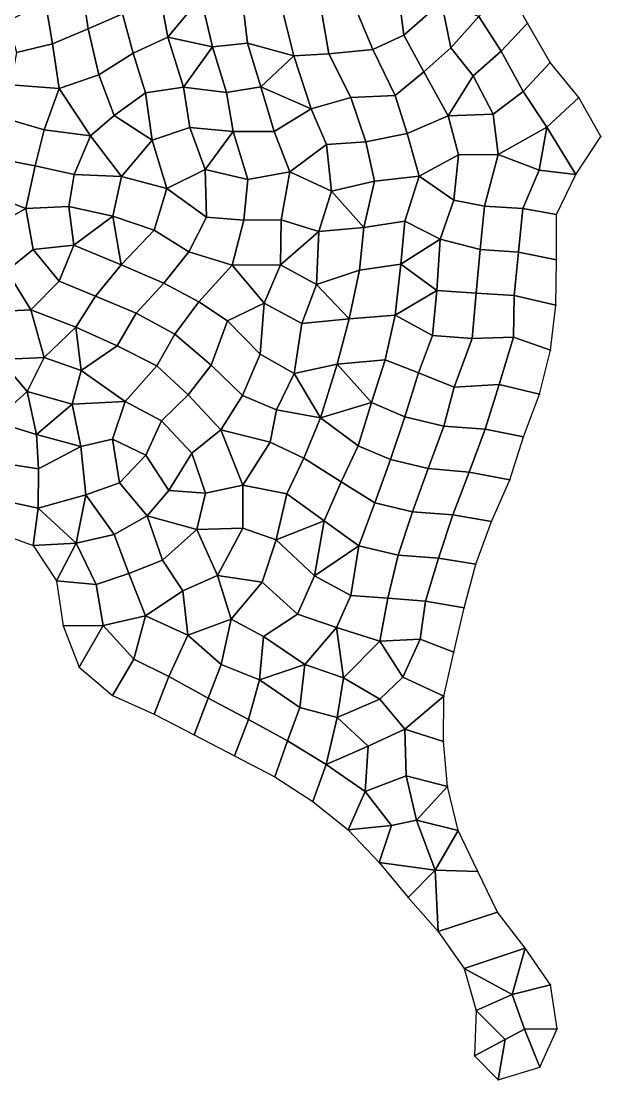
# Model space of a CAD drawing. Extents: x 727294 to 731543, y 8575035 to 8579824.
# Drawn here: x 730538.9 to 730794.3, y 8578316 to 8578782.5 of the extents above; entities that cross this region are included whole.
import ezdxf

# ---------------------------------------------------------------- set-up
doc = ezdxf.new("R2010")
doc.units = 0
for name, color, linetype in [('MESH_BOUND', 25, 'CONTINUOUS'), ('MESH_ELEMS', 250, 'CONTINUOUS'), ('MESH_NODES', 18, 'CONTINUOUS')]:
    doc.layers.add(name, color=color, linetype=linetype)

msp = doc.modelspace()

# ---------------------------------------------------------------- linework, layer by layer
at = {"layer": 'MESH_BOUND', "color": 25}
for points in [[(730761.97, 8578781.69, 38.17), (730752.27, 8578799.15, 38.17)], [(730771.99, 8578764.38, 38.17), (730761.97, 8578781.69, 38.17)], [(730784.67, 8578748.92, 38.17), (730771.99, 8578764.38, 38.17)], [(730794.33, 8578731.69, 38.17), (730784.67, 8578748.92, 38.17)], [(730783.38, 8578714.95, 38.17), (730794.33, 8578731.69, 38.17)], [(730774.76, 8578697.31, 38.17), (730783.38, 8578714.95, 38.17)], [(730774.76, 8578677.31, 38.17), (730774.76, 8578697.31, 38.17)], [(730774.46, 8578657.32, 38.17), (730774.76, 8578677.31, 38.17)], [(730772.11, 8578637.48, 38.17), (730774.46, 8578657.32, 38.17)], [(730767.24, 8578618.11, 38.17), (730772.11, 8578637.48, 38.17)], [(730760.29, 8578599.36, 38.17), (730767.24, 8578618.11, 38.17)], [(730754.2, 8578580.34, 38.17), (730760.29, 8578599.36, 38.17)], [(730746.17, 8578562.03, 38.17), (730754.2, 8578580.34, 38.17)], [(730739.27, 8578543.27, 38.17), (730746.17, 8578562.03, 38.17)], [(730525.99, 8578558.12, 38.17), (730544.24, 8578551.48, 38.17)], [(730544.24, 8578551.48, 38.17), (730554.48, 8578535.88, 38.17)], [(730734.16, 8578523.94, 38.17), (730739.27, 8578543.27, 38.17)], [(730554.48, 8578535.88, 38.17), (730557.45, 8578516.11, 38.17)], [(730729.57, 8578504.47, 38.17), (730734.16, 8578523.94, 38.17)], [(730557.45, 8578516.11, 38.17), (730564.48, 8578497.9, 38.17)], [(730725.08, 8578485.07, 38.17), (730729.57, 8578504.47, 38.17)], [(730564.48, 8578497.9, 38.17), (730579.19, 8578485.39, 38.17)], [(730579.19, 8578485.39, 38.17), (730597.43, 8578477.19, 38.17)], [(730725.02, 8578465.08, 38.17), (730725.08, 8578485.07, 38.17)], [(730597.43, 8578477.19, 38.17), (730615.17, 8578467.98, 38.17)], [(730615.17, 8578467.98, 38.17), (730632.89, 8578458.74, 38.17)], [(730726.7, 8578445.18, 38.12), (730725.02, 8578465.08, 38.17)], [(730632.89, 8578458.74, 38.17), (730650.65, 8578449.57, 38.03)], [(730650.65, 8578449.57, 38.03), (730667.36, 8578438.65, 34.98)], [(730731.49, 8578425.86, 37.8), (730726.7, 8578445.18, 38.12)], [(730667.36, 8578438.65, 34.98), (730682.97, 8578426.17, 34.95)], [(730682.97, 8578426.17, 34.95), (730696.66, 8578411.74, 35.69)], [(730740.06, 8578407.79, 37.83), (730731.49, 8578425.86, 37.8)], [(730696.66, 8578411.74, 35.69), (730709.43, 8578396.38, 36)], [(730748.83, 8578389.9, 38.17), (730740.06, 8578407.79, 37.83)], [(730709.43, 8578396.38, 36), (730722.65, 8578381.39, 36.41)], [(730760.94, 8578374, 38.17), (730748.83, 8578389.9, 38.17)], [(730722.65, 8578381.39, 36.41), (730734.05, 8578365.05, 38.17)], [(730772.15, 8578357.81, 38.17), (730760.94, 8578374, 38.17)], [(730734.05, 8578365.05, 38.17), (730739.38, 8578346.45, 38.17)], [(730775.11, 8578338.46, 38.17), (730772.15, 8578357.81, 38.17)], [(730739.38, 8578346.45, 38.17), (730738.69, 8578326.48, 38.17)], [(730767.38, 8578321.48, 38.17), (730775.11, 8578338.46, 38.17)], [(730738.69, 8578326.48, 38.17), (730749.09, 8578315.96, 38.17)], [(730749.09, 8578315.96, 38.17), (730767.38, 8578321.48, 38.17)]]:
    msp.add_polyline3d(points, dxfattribs=at)
at = {"layer": 'MESH_ELEMS', "color": 179}
for points in [[(730583.48, 8578785.84, 29.33), (730581.5, 8578805.96, 29.34), (730565.31, 8578799.64, 29.03), (730568.43, 8578779.11, 28.85)], [(730568.43, 8578779.11, 28.85), (730565.31, 8578799.64, 29.03), (730549.67, 8578790.74, 28.88), (730552.69, 8578772.57, 28.86)], [(730761.97, 8578781.69, 38.17), (730752.27, 8578799.15, 38.17), (730740.56, 8578784.6, 36.74), (730750.38, 8578769.33, 38.17)], [(730583.48, 8578785.84, 29.33), (730588.27, 8578768.51, 30.44), (730603.5, 8578775.52, 30.95), (730599.65, 8578795.91, 30.54)], [(730603.5, 8578775.52, 30.95), (730618.12, 8578793.2, 30.61), (730599.65, 8578795.91, 30.54), (730603.5, 8578775.52, 30.95)], [(730707.56, 8578776.31, 33.59), (730704.9, 8578796.66, 32.81), (730686.99, 8578786.47, 32.39), (730693.85, 8578770.05, 33.34)], [(730707.56, 8578776.31, 33.59), (730724.15, 8578790.9, 33.32), (730704.9, 8578796.66, 32.81), (730707.56, 8578776.31, 33.59)], [(730536.87, 8578768.81, 28.89), (730552.69, 8578772.57, 28.86), (730549.67, 8578790.74, 28.88), (730533.04, 8578782.55, 28.87)], [(730603.5, 8578775.52, 30.95), (730623.21, 8578771.29, 31.17), (730618.12, 8578793.2, 30.61), (730603.5, 8578775.52, 30.95)], [(730623.21, 8578771.29, 31.17), (730638.56, 8578772.84, 31.27), (730636.6, 8578790.25, 31.16), (730618.12, 8578793.2, 30.61)], [(730638.56, 8578772.84, 31.27), (730659.06, 8578767.31, 32.31), (730653.9, 8578787.9, 31.83), (730636.6, 8578790.25, 31.16)], [(730728.25, 8578770.86, 34.4), (730724.15, 8578790.9, 33.32), (730707.56, 8578776.31, 33.59), (730716.39, 8578760.24, 35.76)], [(730728.25, 8578770.86, 34.4), (730740.56, 8578784.6, 36.74), (730724.15, 8578790.9, 33.32), (730728.25, 8578770.86, 34.4)], [(730588.27, 8578768.51, 30.44), (730583.48, 8578785.84, 29.33), (730568.43, 8578779.11, 28.85), (730573.07, 8578758.87, 29.07)], [(730659.06, 8578767.31, 32.31), (730674.51, 8578768.17, 32.45), (730671.33, 8578786.09, 32.17), (730653.9, 8578787.9, 31.83)], [(730674.51, 8578768.17, 32.45), (730693.85, 8578770.05, 33.34), (730686.99, 8578786.47, 32.39), (730671.33, 8578786.09, 32.17)], [(730728.25, 8578770.86, 34.4), (730738.1, 8578758.42, 35.53), (730750.38, 8578769.33, 38.17), (730740.56, 8578784.6, 36.74)], [(730750.38, 8578769.33, 38.17), (730760.09, 8578751.55, 38.17), (730771.99, 8578764.38, 38.17), (730761.97, 8578781.69, 38.17)], [(730573.07, 8578758.87, 29.07), (730568.43, 8578779.11, 28.85), (730552.69, 8578772.57, 28.86), (730555.67, 8578752.93, 28.97)], [(730610.39, 8578753.53, 30.81), (730603.5, 8578775.52, 30.95), (730588.27, 8578768.51, 30.44), (730593.69, 8578750.96, 30.74)], [(730623.21, 8578771.29, 31.17), (730603.5, 8578775.52, 30.95), (730610.39, 8578753.53, 30.81), (730623.21, 8578771.29, 31.17)], [(730716.39, 8578760.24, 35.76), (730707.56, 8578776.31, 33.59), (730693.85, 8578770.05, 33.34), (730703.73, 8578749.82, 36.3)], [(730534.18, 8578754.44, 29.03), (730555.67, 8578752.93, 28.97), (730552.69, 8578772.57, 28.86), (730536.87, 8578768.81, 28.89)], [(730623.21, 8578771.29, 31.17), (730610.39, 8578753.53, 30.81), (730629.31, 8578751.12, 31.37), (730623.21, 8578771.29, 31.17)], [(730629.31, 8578751.12, 31.37), (730644.5, 8578753.6, 31.81), (730638.56, 8578772.84, 31.27), (730623.21, 8578771.29, 31.17)], [(730638.56, 8578772.84, 31.27), (730644.5, 8578753.6, 31.81), (730659.06, 8578767.31, 32.31), (730638.56, 8578772.84, 31.27)], [(730738.1, 8578758.42, 35.53), (730728.25, 8578770.86, 34.4), (730716.39, 8578760.24, 35.76), (730727.07, 8578740.85, 35.3)], [(730593.69, 8578750.96, 30.74), (730588.27, 8578768.51, 30.44), (730573.07, 8578758.87, 29.07), (730579.82, 8578741.03, 30.42)], [(730644.5, 8578753.6, 31.81), (730666.65, 8578743.93, 32.56), (730659.06, 8578767.31, 32.31), (730644.5, 8578753.6, 31.81)], [(730674.51, 8578768.17, 32.45), (730659.06, 8578767.31, 32.31), (730666.65, 8578743.93, 32.56), (730684.2, 8578748.86, 33.03)], [(730693.85, 8578770.05, 33.34), (730674.51, 8578768.17, 32.45), (730684.2, 8578748.86, 33.03), (730703.73, 8578749.82, 36.3)], [(730738.1, 8578758.42, 35.53), (730746.82, 8578741.49, 35.38), (730760.09, 8578751.55, 38.17), (730750.38, 8578769.33, 38.17)], [(730784.67, 8578748.92, 38.17), (730771.99, 8578764.38, 38.17), (730760.09, 8578751.55, 38.17), (730770.55, 8578735.89, 38.17)], [(730579.82, 8578741.03, 30.42), (730573.07, 8578758.87, 29.07), (730555.67, 8578752.93, 28.97), (730569.4, 8578732.06, 29.65)], [(730727.07, 8578740.85, 35.3), (730716.39, 8578760.24, 35.76), (730703.73, 8578749.82, 36.3), (730708.98, 8578733.1, 36.35)], [(730738.1, 8578758.42, 35.53), (730727.07, 8578740.85, 35.3), (730746.82, 8578741.49, 35.38), (730738.1, 8578758.42, 35.53)], [(730549.07, 8578734.63, 29.07), (730555.67, 8578752.93, 28.97), (730534.18, 8578754.44, 29.03), (730533.07, 8578739.39, 29.07)], [(730549.07, 8578734.63, 29.07), (730569.4, 8578732.06, 29.65), (730555.67, 8578752.93, 28.97), (730549.07, 8578734.63, 29.07)], [(730613.17, 8578735.73, 31.11), (730610.39, 8578753.53, 30.81), (730593.69, 8578750.96, 30.74), (730596.62, 8578730.03, 30.87)], [(730613.17, 8578735.73, 31.11), (730632.36, 8578733.94, 31.27), (730629.31, 8578751.12, 31.37), (730610.39, 8578753.53, 30.81)], [(730644.5, 8578753.6, 31.81), (730629.31, 8578751.12, 31.37), (730632.36, 8578733.94, 31.27), (730650.31, 8578733.87, 32.44)], [(730650.31, 8578733.87, 32.44), (730666.65, 8578743.93, 32.56), (730644.5, 8578753.6, 31.81), (730650.31, 8578733.87, 32.44)], [(730593.69, 8578750.96, 30.74), (730579.82, 8578741.03, 30.42), (730596.62, 8578730.03, 30.87), (730593.69, 8578750.96, 30.74)], [(730684.2, 8578748.86, 33.03), (730666.65, 8578743.93, 32.56), (730673.37, 8578728.19, 32.8), (730690.7, 8578729.36, 33.83)], [(730690.7, 8578729.36, 33.83), (730708.98, 8578733.1, 36.35), (730703.73, 8578749.82, 36.3), (730684.2, 8578748.86, 33.03)], [(730746.82, 8578741.49, 35.38), (730749.07, 8578723.83, 37.69), (730770.55, 8578735.89, 38.17), (730760.09, 8578751.55, 38.17)], [(730794.33, 8578731.69, 38.17), (730784.67, 8578748.92, 38.17), (730770.55, 8578735.89, 38.17), (730783.38, 8578714.95, 38.17)], [(730673.37, 8578728.19, 32.8), (730666.65, 8578743.93, 32.56), (730650.31, 8578733.87, 32.44), (730657.33, 8578716.15, 32.39)], [(730545.08, 8578718.85, 29.09), (730549.07, 8578734.63, 29.07), (730533.07, 8578739.39, 29.07), (730527.96, 8578722, 29.07)], [(730583.14, 8578714.09, 30.16), (730596.62, 8578730.03, 30.87), (730579.82, 8578741.03, 30.42), (730569.4, 8578732.06, 29.65)], [(730731.56, 8578723.61, 36.21), (730727.07, 8578740.85, 35.3), (730708.98, 8578733.1, 36.35), (730714.26, 8578714.19, 36.29)], [(730731.56, 8578723.61, 36.21), (730749.07, 8578723.83, 37.69), (730746.82, 8578741.49, 35.38), (730727.07, 8578740.85, 35.3)], [(730545.08, 8578718.85, 29.09), (730562.3, 8578714.95, 29.66), (730569.4, 8578732.06, 29.65), (730549.07, 8578734.63, 29.07)], [(730596.62, 8578730.03, 30.87), (730603.11, 8578708.8, 31.03), (730620.03, 8578717.12, 31.27), (730613.17, 8578735.73, 31.11)], [(730620.03, 8578717.12, 31.27), (730632.36, 8578733.94, 31.27), (730613.17, 8578735.73, 31.11), (730620.03, 8578717.12, 31.27)], [(730620.03, 8578717.12, 31.27), (730638.72, 8578712.7, 31.99), (730632.36, 8578733.94, 31.27), (730620.03, 8578717.12, 31.27)], [(730638.72, 8578712.7, 31.99), (730657.33, 8578716.15, 32.39), (730650.31, 8578733.87, 32.44), (730632.36, 8578733.94, 31.27)], [(730714.26, 8578714.19, 36.29), (730708.98, 8578733.1, 36.35), (730690.7, 8578729.36, 33.83), (730694.52, 8578711.96, 35.71)], [(730749.07, 8578723.83, 37.69), (730767.19, 8578716.84, 38.17), (730770.55, 8578735.89, 38.17), (730749.07, 8578723.83, 37.69)], [(730767.19, 8578716.84, 38.17), (730783.38, 8578714.95, 38.17), (730770.55, 8578735.89, 38.17), (730767.19, 8578716.84, 38.17)], [(730569.4, 8578732.06, 29.65), (730562.3, 8578714.95, 29.66), (730583.14, 8578714.09, 30.16), (730569.4, 8578732.06, 29.65)], [(730596.62, 8578730.03, 30.87), (730583.14, 8578714.09, 30.16), (730603.11, 8578708.8, 31.03), (730596.62, 8578730.03, 30.87)], [(730675.69, 8578707.63, 32.98), (730694.52, 8578711.96, 35.71), (730690.7, 8578729.36, 33.83), (730673.37, 8578728.19, 32.8)], [(730675.69, 8578707.63, 32.98), (730673.37, 8578728.19, 32.8), (730657.33, 8578716.15, 32.39), (730675.69, 8578707.63, 32.98)], [(730729.51, 8578703.68, 36.12), (730731.56, 8578723.61, 36.21), (730714.26, 8578714.19, 36.29), (730729.51, 8578703.68, 36.12)], [(730743.06, 8578701, 37.08), (730749.07, 8578723.83, 37.69), (730731.56, 8578723.61, 36.21), (730729.51, 8578703.68, 36.12)], [(730760.02, 8578699.92, 38.17), (730767.19, 8578716.84, 38.17), (730749.07, 8578723.83, 37.69), (730743.06, 8578701, 37.08)], [(730540.91, 8578699.97, 29.27), (730545.08, 8578718.85, 29.09), (730527.96, 8578722, 29.07), (730519.78, 8578708.12, 29.16)], [(730559.96, 8578700.92, 29.51), (730562.3, 8578714.95, 29.66), (730545.08, 8578718.85, 29.09), (730540.91, 8578699.97, 29.27)], [(730579.35, 8578696.68, 29.83), (730583.14, 8578714.09, 30.16), (730562.3, 8578714.95, 29.66), (730559.96, 8578700.92, 29.51)], [(730603.11, 8578708.8, 31.03), (730620.57, 8578696.17, 31.28), (730620.03, 8578717.12, 31.27), (730603.11, 8578708.8, 31.03)], [(730620.57, 8578696.17, 31.28), (730636.98, 8578694.79, 32.07), (730638.72, 8578712.7, 31.99), (730620.03, 8578717.12, 31.27)], [(730653.45, 8578695.06, 32.27), (730657.33, 8578716.15, 32.39), (730638.72, 8578712.7, 31.99), (730636.98, 8578694.79, 32.07)], [(730653.45, 8578695.06, 32.27), (730670.02, 8578689.79, 32.78), (730675.69, 8578707.63, 32.98), (730657.33, 8578716.15, 32.39)], [(730774.76, 8578697.31, 38.17), (730783.38, 8578714.95, 38.17), (730767.19, 8578716.84, 38.17), (730760.02, 8578699.92, 38.17)], [(730597.47, 8578690.39, 31.19), (730603.11, 8578708.8, 31.03), (730583.14, 8578714.09, 30.16), (730579.35, 8578696.68, 29.83)], [(730694.52, 8578711.96, 35.71), (730675.69, 8578707.63, 32.98), (730689.94, 8578691.67, 33.64), (730694.52, 8578711.96, 35.71)], [(730708, 8578694.37, 35.68), (730714.26, 8578714.19, 36.29), (730694.52, 8578711.96, 35.71), (730689.94, 8578691.67, 33.64)], [(730708, 8578694.37, 35.68), (730723.46, 8578686.54, 36.11), (730729.51, 8578703.68, 36.12), (730714.26, 8578714.19, 36.29)], [(730540.91, 8578699.97, 29.27), (730519.78, 8578708.12, 29.16), (730521.2, 8578688.9, 28.75), (730540.91, 8578699.97, 29.27)], [(730597.47, 8578690.39, 31.19), (730612.73, 8578680.87, 31.26), (730620.57, 8578696.17, 31.28), (730603.11, 8578708.8, 31.03)], [(730689.94, 8578691.67, 33.64), (730675.69, 8578707.63, 32.98), (730670.02, 8578689.79, 32.78), (730689.94, 8578691.67, 33.64)], [(730559.96, 8578700.92, 29.51), (730540.91, 8578699.97, 29.27), (730544.21, 8578681.95, 29.27), (730562.08, 8578683.83, 29.55)], [(730579.35, 8578696.68, 29.83), (730559.96, 8578700.92, 29.51), (730562.08, 8578683.83, 29.55), (730579.35, 8578696.68, 29.83)], [(730741.17, 8578681.88, 36.83), (730743.06, 8578701, 37.08), (730729.51, 8578703.68, 36.12), (730723.46, 8578686.54, 36.11)], [(730758.08, 8578680.79, 38.17), (730760.02, 8578699.92, 38.17), (730743.06, 8578701, 37.08), (730741.17, 8578681.88, 36.83)], [(730544.21, 8578681.95, 29.27), (730540.91, 8578699.97, 29.27), (730521.2, 8578688.9, 28.75), (730532.5, 8578672.56, 29.26)], [(730562.08, 8578683.83, 29.55), (730582.98, 8578675.13, 30.83), (730579.35, 8578696.68, 29.83), (730562.08, 8578683.83, 29.55)], [(730579.35, 8578696.68, 29.83), (730582.98, 8578675.13, 30.83), (730597.47, 8578690.39, 31.19), (730579.35, 8578696.68, 29.83)], [(730631.88, 8578675.03, 32.06), (730636.98, 8578694.79, 32.07), (730620.57, 8578696.17, 31.28), (730612.73, 8578680.87, 31.26)], [(730774.76, 8578697.31, 38.17), (730760.02, 8578699.92, 38.17), (730758.08, 8578680.79, 38.17), (730774.76, 8578677.31, 38.17)], [(730653.23, 8578675.16, 32.16), (730653.45, 8578695.06, 32.27), (730636.98, 8578694.79, 32.07), (730631.88, 8578675.03, 32.06)], [(730653.45, 8578695.06, 32.27), (730653.23, 8578675.16, 32.16), (730670.02, 8578689.79, 32.78), (730653.45, 8578695.06, 32.27)], [(730688.02, 8578672.83, 33.34), (730689.94, 8578691.67, 33.64), (730670.02, 8578689.79, 32.78), (730668.98, 8578666.5, 32.67)], [(730706.19, 8578675.46, 35.83), (730708, 8578694.37, 35.68), (730689.94, 8578691.67, 33.64), (730688.02, 8578672.83, 33.34)], [(730706.19, 8578675.46, 35.83), (730723.46, 8578686.54, 36.11), (730708, 8578694.37, 35.68), (730706.19, 8578675.46, 35.83)], [(730601.79, 8578667.09, 31.18), (730612.73, 8578680.87, 31.26), (730597.47, 8578690.39, 31.19), (730582.98, 8578675.13, 30.83)], [(730670.02, 8578689.79, 32.78), (730653.23, 8578675.16, 32.16), (730668.98, 8578666.5, 32.67), (730670.02, 8578689.79, 32.78)], [(730723.46, 8578686.54, 36.11), (730706.19, 8578675.46, 35.83), (730722.06, 8578663.8, 35.97), (730723.46, 8578686.54, 36.11)], [(730722.06, 8578663.8, 35.97), (730739.36, 8578662.73, 36.43), (730741.17, 8578681.88, 36.83), (730723.46, 8578686.54, 36.11)], [(730555.68, 8578668.02, 29.66), (730544.21, 8578681.95, 29.27), (730532.5, 8578672.56, 29.26), (730543.11, 8578655.36, 29.56)], [(730562.08, 8578683.83, 29.55), (730544.21, 8578681.95, 29.27), (730555.68, 8578668.02, 29.66), (730562.08, 8578683.83, 29.55)], [(730562.08, 8578683.83, 29.55), (730555.68, 8578668.02, 29.66), (730571.7, 8578661.4, 30.36), (730582.98, 8578675.13, 30.83)], [(730756.19, 8578661.58, 38.17), (730758.08, 8578680.79, 38.17), (730741.17, 8578681.88, 36.83), (730739.36, 8578662.73, 36.43)], [(730612.73, 8578680.87, 31.26), (730601.79, 8578667.09, 31.18), (730617.19, 8578658.84, 31.68), (730631.88, 8578675.03, 32.06)], [(730756.19, 8578661.58, 38.17), (730774.46, 8578657.32, 38.17), (730774.76, 8578677.31, 38.17), (730758.08, 8578680.79, 38.17)], [(730532.5, 8578672.56, 29.26), (730519.35, 8578654.08, 29.29), (730543.11, 8578655.36, 29.56), (730532.5, 8578672.56, 29.26)], [(730589.62, 8578653.88, 30.52), (730601.79, 8578667.09, 31.18), (730582.98, 8578675.13, 30.83), (730571.7, 8578661.4, 30.36)], [(730629.87, 8578650.48, 32.06), (730645.91, 8578658.32, 32.24), (730631.88, 8578675.03, 32.06), (730617.19, 8578658.84, 31.68)], [(730653.23, 8578675.16, 32.16), (730631.88, 8578675.03, 32.06), (730645.91, 8578658.32, 32.24), (730653.23, 8578675.16, 32.16)], [(730645.91, 8578658.32, 32.24), (730662.62, 8578649.34, 32.39), (730668.98, 8578666.5, 32.67), (730653.23, 8578675.16, 32.16)], [(730688.02, 8578672.83, 33.34), (730668.98, 8578666.5, 32.67), (730683.5, 8578651.4, 35.22), (730688.02, 8578672.83, 33.34)], [(730703.64, 8578652.96, 35.9), (730706.19, 8578675.46, 35.83), (730688.02, 8578672.83, 33.34), (730683.5, 8578651.4, 35.22)], [(730706.19, 8578675.46, 35.83), (730703.64, 8578652.96, 35.9), (730722.06, 8578663.8, 35.97), (730706.19, 8578675.46, 35.83)], [(730562.92, 8578647.62, 29.71), (730571.7, 8578661.4, 30.36), (730555.68, 8578668.02, 29.66), (730543.11, 8578655.36, 29.56)], [(730606.59, 8578644.55, 31.37), (730617.19, 8578658.84, 31.68), (730601.79, 8578667.09, 31.18), (730589.62, 8578653.88, 30.52)], [(730668.98, 8578666.5, 32.67), (730662.62, 8578649.34, 32.39), (730683.5, 8578651.4, 35.22), (730668.98, 8578666.5, 32.67)], [(730722.06, 8578663.8, 35.97), (730703.64, 8578652.96, 35.9), (730720.17, 8578643.95, 35.75), (730722.06, 8578663.8, 35.97)], [(730720.17, 8578643.95, 35.75), (730737.57, 8578642.76, 37.88), (730739.36, 8578662.73, 36.43), (730722.06, 8578663.8, 35.97)], [(730581.26, 8578639.47, 30.37), (730589.62, 8578653.88, 30.52), (730571.7, 8578661.4, 30.36), (730562.92, 8578647.62, 29.71)], [(730622.6, 8578630.99, 31.77), (730629.87, 8578650.48, 32.06), (730617.19, 8578658.84, 31.68), (730606.59, 8578644.55, 31.37)], [(730644.28, 8578635.83, 32.35), (730645.91, 8578658.32, 32.24), (730629.87, 8578650.48, 32.06), (730644.28, 8578635.83, 32.35)], [(730662.62, 8578649.34, 32.39), (730645.91, 8578658.32, 32.24), (730644.28, 8578635.83, 32.35), (730659.15, 8578627.28, 32.93)], [(730755.87, 8578643.29, 38.17), (730756.19, 8578661.58, 38.17), (730739.36, 8578662.73, 36.43), (730737.57, 8578642.76, 37.88)], [(730774.46, 8578657.32, 38.17), (730756.19, 8578661.58, 38.17), (730755.87, 8578643.29, 38.17), (730772.11, 8578637.48, 38.17)], [(730529.63, 8578633.47, 29.59), (730548.98, 8578634.37, 29.74), (730543.11, 8578655.36, 29.56), (730519.35, 8578654.08, 29.29)], [(730562.92, 8578647.62, 29.71), (730543.11, 8578655.36, 29.56), (730548.98, 8578634.37, 29.74), (730562.92, 8578647.62, 29.71)], [(730589.62, 8578653.88, 30.52), (730581.26, 8578639.47, 30.37), (730598.71, 8578630.63, 30.69), (730606.59, 8578644.55, 31.37)], [(730622.6, 8578630.99, 31.77), (730636.48, 8578617.55, 32.44), (730644.28, 8578635.83, 32.35), (730629.87, 8578650.48, 32.06)], [(730678.13, 8578631.44, 33.66), (730683.5, 8578651.4, 35.22), (730662.62, 8578649.34, 32.39), (730659.15, 8578627.28, 32.93)], [(730699.36, 8578633.31, 35.95), (730703.64, 8578652.96, 35.9), (730683.5, 8578651.4, 35.22), (730678.13, 8578631.44, 33.66)], [(730720.17, 8578643.95, 35.75), (730703.64, 8578652.96, 35.9), (730699.36, 8578633.31, 35.95), (730713.94, 8578627.55, 35.92)], [(730562.92, 8578647.62, 29.71), (730548.98, 8578634.37, 29.74), (730565.39, 8578628.57, 30.1), (730562.92, 8578647.62, 29.71)], [(730562.92, 8578647.62, 29.71), (730565.39, 8578628.57, 30.1), (730581.26, 8578639.47, 30.37), (730562.92, 8578647.62, 29.71)], [(730598.71, 8578630.63, 30.69), (730612.53, 8578617.85, 31.22), (730622.6, 8578630.99, 31.77), (730606.59, 8578644.55, 31.37)], [(730729.65, 8578621.19, 36.88), (730737.57, 8578642.76, 37.88), (730720.17, 8578643.95, 35.75), (730713.94, 8578627.55, 35.92)], [(730749.58, 8578622.38, 38.17), (730755.87, 8578643.29, 38.17), (730737.57, 8578642.76, 37.88), (730729.65, 8578621.19, 36.88)], [(730749.58, 8578622.38, 38.17), (730767.24, 8578618.11, 38.17), (730772.11, 8578637.48, 38.17), (730755.87, 8578643.29, 38.17)], [(730581.26, 8578639.47, 30.37), (730565.39, 8578628.57, 30.1), (730584.77, 8578614.9, 30.6), (730598.71, 8578630.63, 30.69)], [(730636.48, 8578617.55, 32.44), (730651.42, 8578611.28, 32.8), (730659.15, 8578627.28, 32.93), (730644.28, 8578635.83, 32.35)], [(730541.5, 8578619.33, 29.79), (730529.63, 8578633.47, 29.59), (730516.64, 8578621.05, 29.59), (730526.84, 8578606.05, 30.86)], [(730529.63, 8578633.47, 29.59), (730541.5, 8578619.33, 29.79), (730548.98, 8578634.37, 29.74), (730529.63, 8578633.47, 29.59)], [(730561.34, 8578613.74, 30.14), (730565.39, 8578628.57, 30.1), (730548.98, 8578634.37, 29.74), (730541.5, 8578619.33, 29.79)], [(730598.71, 8578630.63, 30.69), (730584.77, 8578614.9, 30.6), (730600.76, 8578606.33, 31.02), (730612.53, 8578617.85, 31.22)], [(730612.53, 8578617.85, 31.22), (730626.88, 8578602.45, 31.9), (730636.48, 8578617.55, 32.44), (730622.6, 8578630.99, 31.77)], [(730678.13, 8578631.44, 33.66), (730659.15, 8578627.28, 32.93), (730670.76, 8578607.76, 33.48), (730678.13, 8578631.44, 33.66)], [(730678.13, 8578631.44, 33.66), (730670.76, 8578607.76, 33.48), (730693.24, 8578614.48, 35.81), (730678.13, 8578631.44, 33.66)], [(730699.36, 8578633.31, 35.95), (730678.13, 8578631.44, 33.66), (730693.24, 8578614.48, 35.81), (730699.36, 8578633.31, 35.95)], [(730693.24, 8578614.48, 35.81), (730707.89, 8578608.2, 35.77), (730713.94, 8578627.55, 35.92), (730699.36, 8578633.31, 35.95)], [(730561.34, 8578613.74, 30.14), (730584.77, 8578614.9, 30.6), (730565.39, 8578628.57, 30.1), (730561.34, 8578613.74, 30.14)], [(730659.15, 8578627.28, 32.93), (730651.42, 8578611.28, 32.8), (730670.76, 8578607.76, 33.48), (730659.15, 8578627.28, 32.93)], [(730725.08, 8578604.04, 37.63), (730729.65, 8578621.19, 36.88), (730713.94, 8578627.55, 35.92), (730707.89, 8578608.2, 35.77)], [(730743.37, 8578602.72, 38.17), (730749.58, 8578622.38, 38.17), (730729.65, 8578621.19, 36.88), (730725.08, 8578604.04, 37.63)], [(730760.29, 8578599.36, 38.17), (730767.24, 8578618.11, 38.17), (730749.58, 8578622.38, 38.17), (730743.37, 8578602.72, 38.17)], [(730541.5, 8578619.33, 29.79), (730526.84, 8578606.05, 30.86), (730545.63, 8578600.45, 31.03), (730541.5, 8578619.33, 29.79)], [(730545.63, 8578600.45, 31.03), (730561.34, 8578613.74, 30.14), (730541.5, 8578619.33, 29.79), (730545.63, 8578600.45, 31.03)], [(730600.76, 8578606.33, 31.02), (730614.11, 8578592.08, 31.33), (730626.88, 8578602.45, 31.9), (730612.53, 8578617.85, 31.22)], [(730648.55, 8578596.97, 32.85), (730651.42, 8578611.28, 32.8), (730636.48, 8578617.55, 32.44), (730626.88, 8578602.45, 31.9)], [(730561.34, 8578613.74, 30.14), (730545.63, 8578600.45, 31.03), (730565.22, 8578595.15, 31.05), (730561.34, 8578613.74, 30.14)], [(730561.34, 8578613.74, 30.14), (730565.22, 8578595.15, 31.05), (730579.16, 8578598.35, 30.77), (730584.77, 8578614.9, 30.6)], [(730579.16, 8578598.35, 30.77), (730593.76, 8578591.21, 31.19), (730600.76, 8578606.33, 31.02), (730584.77, 8578614.9, 30.6)], [(730670.76, 8578607.76, 33.48), (730687.4, 8578595.34, 35.35), (730693.24, 8578614.48, 35.81), (730670.76, 8578607.76, 33.48)], [(730687.4, 8578595.34, 35.35), (730701.65, 8578589.33, 35.44), (730707.89, 8578608.2, 35.77), (730693.24, 8578614.48, 35.81)], [(730663.51, 8578589.99, 33.32), (730670.76, 8578607.76, 33.48), (730651.42, 8578611.28, 32.8), (730648.55, 8578596.97, 32.85)], [(730687.4, 8578595.34, 35.35), (730670.76, 8578607.76, 33.48), (730663.51, 8578589.99, 33.32), (730679.9, 8578579.54, 34.15)], [(730718.22, 8578585.37, 35.84), (730725.08, 8578604.04, 37.63), (730707.89, 8578608.2, 35.77), (730701.65, 8578589.33, 35.44)], [(730529.38, 8578587.85, 32.08), (730546.51, 8578585.2, 32.32), (730545.63, 8578600.45, 31.03), (730526.84, 8578606.05, 30.86)], [(730593.76, 8578591.21, 31.19), (730603.93, 8578575.75, 31.5), (730614.11, 8578592.08, 31.33), (730600.76, 8578606.33, 31.02)], [(730614.11, 8578592.08, 31.33), (730620.19, 8578574.5, 31.54), (730636.5, 8578578.1, 32.18), (730626.88, 8578602.45, 31.9)], [(730648.55, 8578596.97, 32.85), (730626.88, 8578602.45, 31.9), (730636.5, 8578578.1, 32.18), (730648.55, 8578596.97, 32.85)], [(730736.25, 8578583.75, 38.17), (730743.37, 8578602.72, 38.17), (730725.08, 8578604.04, 37.63), (730718.22, 8578585.37, 35.84)], [(730754.2, 8578580.34, 38.17), (730760.29, 8578599.36, 38.17), (730743.37, 8578602.72, 38.17), (730736.25, 8578583.75, 38.17)], [(730565.22, 8578595.15, 31.05), (730545.63, 8578600.45, 31.03), (730546.51, 8578585.2, 32.32), (730565.22, 8578595.15, 31.05)], [(730565.22, 8578595.15, 31.05), (730567.45, 8578573.8, 33.23), (730582.27, 8578579.12, 31.43), (730579.16, 8578598.35, 30.77)], [(730593.76, 8578591.21, 31.19), (730579.16, 8578598.35, 30.77), (730582.27, 8578579.12, 31.43), (730593.76, 8578591.21, 31.19)], [(730567.45, 8578573.8, 33.23), (730565.22, 8578595.15, 31.05), (730546.51, 8578585.2, 32.32), (730546.34, 8578567.94, 38.16)], [(730655.97, 8578574.27, 33.19), (730663.51, 8578589.99, 33.32), (730648.55, 8578596.97, 32.85), (730636.5, 8578578.1, 32.18)], [(730679.9, 8578579.54, 34.15), (730694.68, 8578570.22, 35.73), (730701.65, 8578589.33, 35.44), (730687.4, 8578595.34, 35.35)], [(730582.27, 8578579.12, 31.43), (730594.42, 8578564.52, 31.84), (730603.93, 8578575.75, 31.5), (730593.76, 8578591.21, 31.19)], [(730620.19, 8578574.5, 31.54), (730614.11, 8578592.08, 31.33), (730603.93, 8578575.75, 31.5), (730620.19, 8578574.5, 31.54)], [(730679.9, 8578579.54, 34.15), (730663.51, 8578589.99, 33.32), (730655.97, 8578574.27, 33.19), (730672.43, 8578562.28, 33.88)], [(730711.41, 8578566.34, 35.81), (730718.22, 8578585.37, 35.84), (730701.65, 8578589.33, 35.44), (730694.68, 8578570.22, 35.73)], [(730528.47, 8578571.69, 38.16), (730546.34, 8578567.94, 38.16), (730546.51, 8578585.2, 32.32), (730529.38, 8578587.85, 32.08)], [(730718.22, 8578585.37, 35.84), (730711.41, 8578566.34, 35.81), (730729.16, 8578565, 38.17), (730736.25, 8578583.75, 38.17)], [(730746.17, 8578562.03, 38.17), (730754.2, 8578580.34, 38.17), (730736.25, 8578583.75, 38.17), (730729.16, 8578565, 38.17)], [(730582.27, 8578579.12, 31.43), (730567.45, 8578573.8, 33.23), (730579.86, 8578556.35, 33.17), (730594.42, 8578564.52, 31.84)], [(730672.43, 8578562.28, 33.88), (730687.73, 8578551.36, 36.07), (730694.68, 8578570.22, 35.73), (730679.9, 8578579.54, 34.15)], [(730616.25, 8578558.47, 31.87), (730620.19, 8578574.5, 31.54), (730603.93, 8578575.75, 31.5), (730594.42, 8578564.52, 31.84)], [(730636.53, 8578559.17, 32.51), (730636.5, 8578578.1, 32.18), (730620.19, 8578574.5, 31.54), (730616.25, 8578558.47, 31.87)], [(730636.53, 8578559.17, 32.51), (730651.33, 8578553.99, 33.32), (730655.97, 8578574.27, 33.19), (730636.5, 8578578.1, 32.18)], [(730525.99, 8578558.12, 38.17), (730544.24, 8578551.48, 38.17), (730546.34, 8578567.94, 38.16), (730528.47, 8578571.69, 38.16)], [(730546.34, 8578567.94, 38.16), (730563.19, 8578552.53, 38.17), (730567.45, 8578573.8, 33.23), (730546.34, 8578567.94, 38.16)], [(730563.19, 8578552.53, 38.17), (730579.86, 8578556.35, 33.17), (730567.45, 8578573.8, 33.23), (730563.19, 8578552.53, 38.17)], [(730651.33, 8578553.99, 33.32), (730672.43, 8578562.28, 33.88), (730655.97, 8578574.27, 33.19), (730651.33, 8578553.99, 33.32)], [(730705.04, 8578547.27, 35.48), (730711.41, 8578566.34, 35.81), (730694.68, 8578570.22, 35.73), (730687.73, 8578551.36, 36.07)], [(730544.24, 8578551.48, 38.17), (730563.19, 8578552.53, 38.17), (730546.34, 8578567.94, 38.16), (730544.24, 8578551.48, 38.17)], [(730722.81, 8578545.91, 38.17), (730729.16, 8578565, 38.17), (730711.41, 8578566.34, 35.81), (730705.04, 8578547.27, 35.48)], [(730739.27, 8578543.27, 38.17), (730746.17, 8578562.03, 38.17), (730729.16, 8578565, 38.17), (730722.81, 8578545.91, 38.17)], [(730601.2, 8578545.06, 32.26), (730594.42, 8578564.52, 31.84), (730579.86, 8578556.35, 33.17), (730586.38, 8578539.12, 33)], [(730601.2, 8578545.06, 32.26), (730616.25, 8578558.47, 31.87), (730594.42, 8578564.52, 31.84), (730601.2, 8578545.06, 32.26)], [(730651.33, 8578553.99, 33.32), (730668.2, 8578538.13, 34.95), (730672.43, 8578562.28, 33.88), (730651.33, 8578553.99, 33.32)], [(730687.73, 8578551.36, 36.07), (730672.43, 8578562.28, 33.88), (730668.2, 8578538.13, 34.95), (730687.73, 8578551.36, 36.07)], [(730572.01, 8578534.31, 38.17), (730586.38, 8578539.12, 33), (730579.86, 8578556.35, 33.17), (730563.19, 8578552.53, 38.17)], [(730625.4, 8578538.26, 32.51), (730616.25, 8578558.47, 31.87), (730601.2, 8578545.06, 32.26), (730610.13, 8578531.47, 32.4)], [(730616.25, 8578558.47, 31.87), (730625.4, 8578538.26, 32.51), (730636.53, 8578559.17, 32.51), (730616.25, 8578558.47, 31.87)], [(730645.1, 8578535.31, 33.44), (730651.33, 8578553.99, 33.32), (730636.53, 8578559.17, 32.51), (730625.4, 8578538.26, 32.51)], [(730563.19, 8578552.53, 38.17), (730544.24, 8578551.48, 38.17), (730554.48, 8578535.88, 38.17), (730563.19, 8578552.53, 38.17)], [(730572.01, 8578534.31, 38.17), (730563.19, 8578552.53, 38.17), (730554.48, 8578535.88, 38.17), (730572.01, 8578534.31, 38.17)], [(730668.2, 8578538.13, 34.95), (730651.33, 8578553.99, 33.32), (730645.1, 8578535.31, 33.44), (730660.62, 8578521.18, 35.07)], [(730687.73, 8578551.36, 36.07), (730668.2, 8578538.13, 34.95), (730684.16, 8578529.42, 34.78), (730687.73, 8578551.36, 36.07)], [(730700.42, 8578528.18, 35.09), (730705.04, 8578547.27, 35.48), (730687.73, 8578551.36, 36.07), (730684.16, 8578529.42, 34.78)], [(730717.09, 8578526.88, 36.89), (730722.81, 8578545.91, 38.17), (730705.04, 8578547.27, 35.48), (730700.42, 8578528.18, 35.09)], [(730586.38, 8578539.12, 33), (730593.66, 8578520.46, 33.14), (730610.13, 8578531.47, 32.4), (730601.2, 8578545.06, 32.26)], [(730734.16, 8578523.94, 38.17), (730739.27, 8578543.27, 38.17), (730722.81, 8578545.91, 38.17), (730717.09, 8578526.88, 36.89)], [(730586.38, 8578539.12, 33), (730572.01, 8578534.31, 38.17), (730574.97, 8578516.27, 38.16), (730593.66, 8578520.46, 33.14)], [(730631.49, 8578518.99, 32.85), (730625.4, 8578538.26, 32.51), (730610.13, 8578531.47, 32.4), (730612.34, 8578511.95, 32.69)], [(730631.49, 8578518.99, 32.85), (730645.1, 8578535.31, 33.44), (730625.4, 8578538.26, 32.51), (730631.49, 8578518.99, 32.85)], [(730684.16, 8578529.42, 34.78), (730668.2, 8578538.13, 34.95), (730660.62, 8578521.18, 35.07), (730677.83, 8578515.3, 35.31)], [(730557.45, 8578516.11, 38.17), (730574.97, 8578516.27, 38.16), (730572.01, 8578534.31, 38.17), (730554.48, 8578535.88, 38.17)], [(730645.75, 8578511.39, 33.27), (730660.62, 8578521.18, 35.07), (730645.1, 8578535.31, 33.44), (730631.49, 8578518.99, 32.85)], [(730610.13, 8578531.47, 32.4), (730593.66, 8578520.46, 33.14), (730612.34, 8578511.95, 32.69), (730610.13, 8578531.47, 32.4)], [(730696.93, 8578509.24, 35.46), (730700.42, 8578528.18, 35.09), (730684.16, 8578529.42, 34.78), (730677.83, 8578515.3, 35.31)], [(730714.71, 8578510.12, 35.7), (730717.09, 8578526.88, 36.89), (730700.42, 8578528.18, 35.09), (730696.93, 8578509.24, 35.46)], [(730729.57, 8578504.47, 38.17), (730734.16, 8578523.94, 38.17), (730717.09, 8578526.88, 36.89), (730714.71, 8578510.12, 35.7)], [(730593.66, 8578520.46, 33.14), (730574.97, 8578516.27, 38.16), (730588.54, 8578501.36, 33.4), (730593.66, 8578520.46, 33.14)], [(730612.34, 8578511.95, 32.69), (730593.66, 8578520.46, 33.14), (730588.54, 8578501.36, 33.4), (730603.95, 8578493.77, 34.83)], [(730626.96, 8578499.06, 33.5), (730631.49, 8578518.99, 32.85), (730612.34, 8578511.95, 32.69), (730626.96, 8578499.06, 33.5)], [(730626.96, 8578499.06, 33.5), (730643.96, 8578492.18, 33.21), (730645.75, 8578511.39, 33.27), (730631.49, 8578518.99, 32.85)], [(730663.96, 8578499.06, 33.55), (730677.83, 8578515.3, 35.31), (730660.62, 8578521.18, 35.07), (730645.75, 8578511.39, 33.27)], [(730557.45, 8578516.11, 38.17), (730564.48, 8578497.9, 38.17), (730574.97, 8578516.27, 38.16), (730557.45, 8578516.11, 38.17)], [(730564.48, 8578497.9, 38.17), (730579.19, 8578485.39, 38.17), (730588.54, 8578501.36, 33.4), (730574.97, 8578516.27, 38.16)], [(730680.86, 8578493.07, 35.55), (730677.83, 8578515.3, 35.31), (730663.96, 8578499.06, 33.55), (730680.86, 8578493.07, 35.55)], [(730677.83, 8578515.3, 35.31), (730680.86, 8578493.07, 35.55), (730696.93, 8578509.24, 35.46), (730677.83, 8578515.3, 35.31)], [(730603.95, 8578493.77, 34.83), (730621.24, 8578484.21, 35.44), (730626.96, 8578499.06, 33.5), (730612.34, 8578511.95, 32.69)], [(730645.75, 8578511.39, 33.27), (730643.96, 8578492.18, 33.21), (730663.96, 8578499.06, 33.55), (730645.75, 8578511.39, 33.27)], [(730696.93, 8578509.24, 35.46), (730680.86, 8578493.07, 35.55), (730696.92, 8578483.66, 35.48), (730707.11, 8578493.46, 35.56)], [(730696.93, 8578509.24, 35.46), (730707.11, 8578493.46, 35.56), (730714.71, 8578510.12, 35.7), (730696.93, 8578509.24, 35.46)], [(730729.57, 8578504.47, 38.17), (730714.71, 8578510.12, 35.7), (730707.11, 8578493.46, 35.56), (730725.08, 8578485.07, 38.17)], [(730579.19, 8578485.39, 38.17), (730597.43, 8578477.19, 38.17), (730603.95, 8578493.77, 34.83), (730588.54, 8578501.36, 33.4)], [(730621.24, 8578484.21, 35.44), (730639.03, 8578474.73, 34.12), (730643.96, 8578492.18, 33.21), (730626.96, 8578499.06, 33.5)], [(730661.65, 8578480.09, 33.86), (730663.96, 8578499.06, 33.55), (730643.96, 8578492.18, 33.21), (730661.65, 8578480.09, 33.86)], [(730661.65, 8578480.09, 33.86), (730678.17, 8578475.68, 34.56), (730680.86, 8578493.07, 35.55), (730663.96, 8578499.06, 33.55)], [(730597.43, 8578477.19, 38.17), (730615.17, 8578467.98, 38.17), (730621.24, 8578484.21, 35.44), (730603.95, 8578493.77, 34.83)], [(730639.03, 8578474.73, 34.12), (730656.25, 8578465.32, 34.06), (730661.65, 8578480.09, 33.86), (730643.96, 8578492.18, 33.21)], [(730680.86, 8578493.07, 35.55), (730678.17, 8578475.68, 34.56), (730696.92, 8578483.66, 35.48), (730680.86, 8578493.07, 35.55)], [(730708, 8578470.51, 36.13), (730725.08, 8578485.07, 38.17), (730707.11, 8578493.46, 35.56), (730696.92, 8578483.66, 35.48)], [(730615.17, 8578467.98, 38.17), (730632.89, 8578458.74, 38.17), (730639.03, 8578474.73, 34.12), (730621.24, 8578484.21, 35.44)], [(730696.92, 8578483.66, 35.48), (730678.17, 8578475.68, 34.56), (730691.87, 8578463.08, 35.92), (730708, 8578470.51, 36.13)], [(730725.02, 8578465.08, 38.17), (730725.08, 8578485.07, 38.17), (730708, 8578470.51, 36.13), (730725.02, 8578465.08, 38.17)], [(730656.25, 8578465.32, 34.06), (730673.36, 8578454.99, 34.59), (730678.17, 8578475.68, 34.56), (730661.65, 8578480.09, 33.86)], [(730656.25, 8578465.32, 34.06), (730639.03, 8578474.73, 34.12), (730632.89, 8578458.74, 38.17), (730650.65, 8578449.57, 38.03)], [(730678.17, 8578475.68, 34.56), (730673.36, 8578454.99, 34.59), (730691.87, 8578463.08, 35.92), (730678.17, 8578475.68, 34.56)], [(730708.52, 8578449.99, 35.6), (730708, 8578470.51, 36.13), (730691.87, 8578463.08, 35.92), (730690.41, 8578443.1, 34.89)], [(730708.52, 8578449.99, 35.6), (730726.7, 8578445.18, 38.12), (730725.02, 8578465.08, 38.17), (730708, 8578470.51, 36.13)], [(730650.65, 8578449.57, 38.03), (730667.36, 8578438.65, 34.98), (730673.36, 8578454.99, 34.59), (730656.25, 8578465.32, 34.06)], [(730673.36, 8578454.99, 34.59), (730690.41, 8578443.1, 34.89), (730691.87, 8578463.08, 35.92), (730673.36, 8578454.99, 34.59)], [(730667.36, 8578438.65, 34.98), (730682.97, 8578426.17, 34.95), (730690.41, 8578443.1, 34.89), (730673.36, 8578454.99, 34.59)], [(730708.52, 8578449.99, 35.6), (730690.41, 8578443.1, 34.89), (730702.11, 8578428.09, 35.18), (730713.07, 8578430.37, 36.17)], [(730708.52, 8578449.99, 35.6), (730713.07, 8578430.37, 36.17), (730726.7, 8578445.18, 38.12), (730708.52, 8578449.99, 35.6)], [(730726.7, 8578445.18, 38.12), (730713.07, 8578430.37, 36.17), (730731.49, 8578425.86, 37.8), (730726.7, 8578445.18, 38.12)], [(730682.97, 8578426.17, 34.95), (730702.11, 8578428.09, 35.18), (730690.41, 8578443.1, 34.89), (730682.97, 8578426.17, 34.95)], [(730721.28, 8578408.33, 36.27), (730713.07, 8578430.37, 36.17), (730702.11, 8578428.09, 35.18), (730696.66, 8578411.74, 35.69)], [(730731.49, 8578425.86, 37.8), (730713.07, 8578430.37, 36.17), (730721.28, 8578408.33, 36.27), (730731.49, 8578425.86, 37.8)], [(730682.97, 8578426.17, 34.95), (730696.66, 8578411.74, 35.69), (730702.11, 8578428.09, 35.18), (730682.97, 8578426.17, 34.95)], [(730740.06, 8578407.79, 37.83), (730731.49, 8578425.86, 37.8), (730721.28, 8578408.33, 36.27), (730740.06, 8578407.79, 37.83)], [(730721.28, 8578408.33, 36.27), (730696.66, 8578411.74, 35.69), (730709.43, 8578396.38, 36), (730721.28, 8578408.33, 36.27)], [(730722.65, 8578381.39, 36.41), (730721.28, 8578408.33, 36.27), (730709.43, 8578396.38, 36), (730722.65, 8578381.39, 36.41)], [(730722.65, 8578381.39, 36.41), (730748.83, 8578389.9, 38.17), (730740.06, 8578407.79, 37.83), (730721.28, 8578408.33, 36.27)], [(730748.83, 8578389.9, 38.17), (730722.65, 8578381.39, 36.41), (730734.05, 8578365.05, 38.17), (730760.94, 8578374, 38.17)], [(730755.31, 8578353.54, 38.17), (730760.94, 8578374, 38.17), (730734.05, 8578365.05, 38.17), (730755.31, 8578353.54, 38.17)], [(730760.94, 8578374, 38.17), (730755.31, 8578353.54, 38.17), (730772.15, 8578357.81, 38.17), (730760.94, 8578374, 38.17)], [(730755.31, 8578353.54, 38.17), (730734.05, 8578365.05, 38.17), (730739.38, 8578346.45, 38.17), (730755.31, 8578353.54, 38.17)], [(730772.15, 8578357.81, 38.17), (730755.31, 8578353.54, 38.17), (730760.72, 8578338.34, 38.17), (730775.11, 8578338.46, 38.17)], [(730755.31, 8578353.54, 38.17), (730739.38, 8578346.45, 38.17), (730752.19, 8578333.8, 38.17), (730760.72, 8578338.34, 38.17)], [(730739.38, 8578346.45, 38.17), (730738.69, 8578326.48, 38.17), (730752.19, 8578333.8, 38.17), (730739.38, 8578346.45, 38.17)], [(730752.19, 8578333.8, 38.17), (730749.09, 8578315.96, 38.17), (730767.38, 8578321.48, 38.17), (730760.72, 8578338.34, 38.17)], [(730760.72, 8578338.34, 38.17), (730767.38, 8578321.48, 38.17), (730775.11, 8578338.46, 38.17), (730760.72, 8578338.34, 38.17)], [(730752.19, 8578333.8, 38.17), (730738.69, 8578326.48, 38.17), (730749.09, 8578315.96, 38.17), (730752.19, 8578333.8, 38.17)]]:
    msp.add_3dface(points, dxfattribs=at)
at = {"layer": 'MESH_NODES', "color": 18}
for p in [(730761.97, 8578781.69, 38.17), (730568.43, 8578779.11, 28.85), (730603.5, 8578775.52, 30.95), (730707.56, 8578776.31, 33.59), (730552.69, 8578772.57, 28.86), (730623.21, 8578771.29, 31.17), (730638.56, 8578772.84, 31.27), (730728.25, 8578770.86, 34.4), (730588.27, 8578768.51, 30.44), (730659.06, 8578767.31, 32.31), (730674.51, 8578768.17, 32.45), (730693.85, 8578770.05, 33.34), (730750.38, 8578769.33, 38.17), (730771.99, 8578764.38, 38.17), (730573.07, 8578758.87, 29.07), (730716.39, 8578760.24, 35.76), (730738.1, 8578758.42, 35.53), (730555.67, 8578752.93, 28.97), (730610.39, 8578753.53, 30.81), (730644.5, 8578753.6, 31.81), (730593.69, 8578750.96, 30.74), (730629.31, 8578751.12, 31.37), (730684.2, 8578748.86, 33.03), (730703.73, 8578749.82, 36.3), (730760.09, 8578751.55, 38.17), (730784.67, 8578748.92, 38.17), (730666.65, 8578743.93, 32.56), (730579.82, 8578741.03, 30.42), (730727.07, 8578740.85, 35.3), (730746.82, 8578741.49, 35.38), (730549.07, 8578734.63, 29.07), (730613.17, 8578735.73, 31.11), (730632.36, 8578733.94, 31.27), (730650.31, 8578733.87, 32.44), (730708.98, 8578733.1, 36.35), (730770.55, 8578735.89, 38.17), (730569.4, 8578732.06, 29.65), (730596.62, 8578730.03, 30.87), (730690.7, 8578729.36, 33.83), (730794.33, 8578731.69, 38.17), (730673.37, 8578728.19, 32.8), (730731.56, 8578723.61, 36.21), (730749.07, 8578723.83, 37.69), (730545.08, 8578718.85, 29.09), (730562.3, 8578714.95, 29.66), (730620.03, 8578717.12, 31.27), (730657.33, 8578716.15, 32.39), (730767.19, 8578716.84, 38.17), (730783.38, 8578714.95, 38.17), (730583.14, 8578714.09, 30.16), (730638.72, 8578712.7, 31.99), (730694.52, 8578711.96, 35.71), (730714.26, 8578714.19, 36.29), (730603.11, 8578708.8, 31.03), (730675.69, 8578707.63, 32.98), (730559.96, 8578700.92, 29.51), (730729.51, 8578703.68, 36.12), (730743.06, 8578701, 37.08), (730540.91, 8578699.97, 29.27), (730579.35, 8578696.68, 29.83), (730620.57, 8578696.17, 31.28), (730760.02, 8578699.92, 38.17), (730774.76, 8578697.31, 38.17), (730636.98, 8578694.79, 32.07), (730653.45, 8578695.06, 32.27), (730689.94, 8578691.67, 33.64), (730708, 8578694.37, 35.68), (730597.47, 8578690.39, 31.19), (730670.02, 8578689.79, 32.78), (730723.46, 8578686.54, 36.11), (730544.21, 8578681.95, 29.27), (730562.08, 8578683.83, 29.55), (730741.17, 8578681.88, 36.83), (730612.73, 8578680.87, 31.26), (730758.08, 8578680.79, 38.17), (730774.76, 8578677.31, 38.17), (730582.98, 8578675.13, 30.83), (730631.88, 8578675.03, 32.06), (730653.23, 8578675.16, 32.16), (730688.02, 8578672.83, 33.34), (730706.19, 8578675.46, 35.83), (730555.68, 8578668.02, 29.66), (730601.79, 8578667.09, 31.18), (730668.98, 8578666.5, 32.67), (730722.06, 8578663.8, 35.97), (730571.7, 8578661.4, 30.36), (730617.19, 8578658.84, 31.68), (730645.91, 8578658.32, 32.24), (730739.36, 8578662.73, 36.43), (730756.19, 8578661.58, 38.17), (730543.11, 8578655.36, 29.56), (730589.62, 8578653.88, 30.52), (730774.46, 8578657.32, 38.17), (730629.87, 8578650.48, 32.06), (730662.62, 8578649.34, 32.39), (730683.5, 8578651.4, 35.22), (730703.64, 8578652.96, 35.9), (730562.92, 8578647.62, 29.71), (730606.59, 8578644.55, 31.37), (730720.17, 8578643.95, 35.75), (730737.57, 8578642.76, 37.88), (730755.87, 8578643.29, 38.17), (730581.26, 8578639.47, 30.37), (730644.28, 8578635.83, 32.35), (730772.11, 8578637.48, 38.17), (730548.98, 8578634.37, 29.74), (730598.71, 8578630.63, 30.69), (730622.6, 8578630.99, 31.77), (730678.13, 8578631.44, 33.66), (730699.36, 8578633.31, 35.95), (730565.39, 8578628.57, 30.1), (730659.15, 8578627.28, 32.93), (730713.94, 8578627.55, 35.92), (730729.65, 8578621.19, 36.88), (730749.58, 8578622.38, 38.17), (730541.5, 8578619.33, 29.79), (730612.53, 8578617.85, 31.22), (730636.48, 8578617.55, 32.44), (730767.24, 8578618.11, 38.17), (730561.34, 8578613.74, 30.14), (730584.77, 8578614.9, 30.6), (730693.24, 8578614.48, 35.81), (730651.42, 8578611.28, 32.8), (730670.76, 8578607.76, 33.48), (730707.89, 8578608.2, 35.77), (730600.76, 8578606.33, 31.02), (730626.88, 8578602.45, 31.9), (730725.08, 8578604.04, 37.63), (730743.37, 8578602.72, 38.17), (730545.63, 8578600.45, 31.03), (730579.16, 8578598.35, 30.77), (730760.29, 8578599.36, 38.17), (730565.22, 8578595.15, 31.05), (730648.55, 8578596.97, 32.85), (730687.4, 8578595.34, 35.35), (730593.76, 8578591.21, 31.19), (730614.11, 8578592.08, 31.33), (730663.51, 8578589.99, 33.32), (730701.65, 8578589.33, 35.44), (730546.51, 8578585.2, 32.32), (730718.22, 8578585.37, 35.84), (730736.25, 8578583.75, 38.17), (730582.27, 8578579.12, 31.43), (730679.9, 8578579.54, 34.15), (730754.2, 8578580.34, 38.17), (730603.93, 8578575.75, 31.5), (730620.19, 8578574.5, 31.54), (730636.5, 8578578.1, 32.18), (730567.45, 8578573.8, 33.23), (730655.97, 8578574.27, 33.19), (730694.68, 8578570.22, 35.73), (730546.34, 8578567.94, 38.16), (730711.41, 8578566.34, 35.81), (730729.16, 8578565, 38.17), (730594.42, 8578564.52, 31.84), (730672.43, 8578562.28, 33.88), (730746.17, 8578562.03, 38.17), (730579.86, 8578556.35, 33.17), (730616.25, 8578558.47, 31.87), (730636.53, 8578559.17, 32.51), (730544.24, 8578551.48, 38.17), (730563.19, 8578552.53, 38.17), (730651.33, 8578553.99, 33.32), (730687.73, 8578551.36, 36.07), (730705.04, 8578547.27, 35.48), (730601.2, 8578545.06, 32.26), (730722.81, 8578545.91, 38.17), (730739.27, 8578543.27, 38.17), (730586.38, 8578539.12, 33), (730625.4, 8578538.26, 32.51), (730668.2, 8578538.13, 34.95), (730554.48, 8578535.88, 38.17), (730572.01, 8578534.31, 38.17), (730645.1, 8578535.31, 33.44), (730610.13, 8578531.47, 32.4), (730684.16, 8578529.42, 34.78), (730700.42, 8578528.18, 35.09), (730717.09, 8578526.88, 36.89), (730734.16, 8578523.94, 38.17), (730593.66, 8578520.46, 33.14), (730631.49, 8578518.99, 32.85), (730660.62, 8578521.18, 35.07), (730557.45, 8578516.11, 38.17), (730574.97, 8578516.27, 38.16), (730677.83, 8578515.3, 35.31), (730612.34, 8578511.95, 32.69), (730645.75, 8578511.39, 33.27), (730696.93, 8578509.24, 35.46), (730714.71, 8578510.12, 35.7), (730729.57, 8578504.47, 38.17), (730588.54, 8578501.36, 33.4), (730564.48, 8578497.9, 38.17), (730626.96, 8578499.06, 33.5), (730663.96, 8578499.06, 33.55), (730603.95, 8578493.77, 34.83), (730643.96, 8578492.18, 33.21), (730680.86, 8578493.07, 35.55), (730707.11, 8578493.46, 35.56), (730579.19, 8578485.39, 38.17), (730621.24, 8578484.21, 35.44), (730696.92, 8578483.66, 35.48), (730725.08, 8578485.07, 38.17), (730597.43, 8578477.19, 38.17), (730661.65, 8578480.09, 33.86), (730639.03, 8578474.73, 34.12), (730678.17, 8578475.68, 34.56), (730615.17, 8578467.98, 38.17), (730708, 8578470.51, 36.13), (730656.25, 8578465.32, 34.06), (730691.87, 8578463.08, 35.92), (730725.02, 8578465.08, 38.17), (730632.89, 8578458.74, 38.17), (730673.36, 8578454.99, 34.59), (730650.65, 8578449.57, 38.03), (730708.52, 8578449.99, 35.6), (730726.7, 8578445.18, 38.12), (730690.41, 8578443.1, 34.89), (730667.36, 8578438.65, 34.98), (730713.07, 8578430.37, 36.17), (730682.97, 8578426.17, 34.95), (730702.11, 8578428.09, 35.18), (730731.49, 8578425.86, 37.8), (730696.66, 8578411.74, 35.69), (730721.28, 8578408.33, 36.27), (730740.06, 8578407.79, 37.83), (730709.43, 8578396.38, 36), (730748.83, 8578389.9, 38.17), (730722.65, 8578381.39, 36.41), (730760.94, 8578374, 38.17), (730734.05, 8578365.05, 38.17), (730772.15, 8578357.81, 38.17), (730755.31, 8578353.54, 38.17), (730739.38, 8578346.45, 38.17), (730760.72, 8578338.34, 38.17), (730775.11, 8578338.46, 38.17), (730752.19, 8578333.8, 38.17), (730738.69, 8578326.48, 38.17), (730767.38, 8578321.48, 38.17), (730749.09, 8578315.96, 38.17)]:
    msp.add_point(p, dxfattribs=at)

doc.saveas('drawing.dxf')
